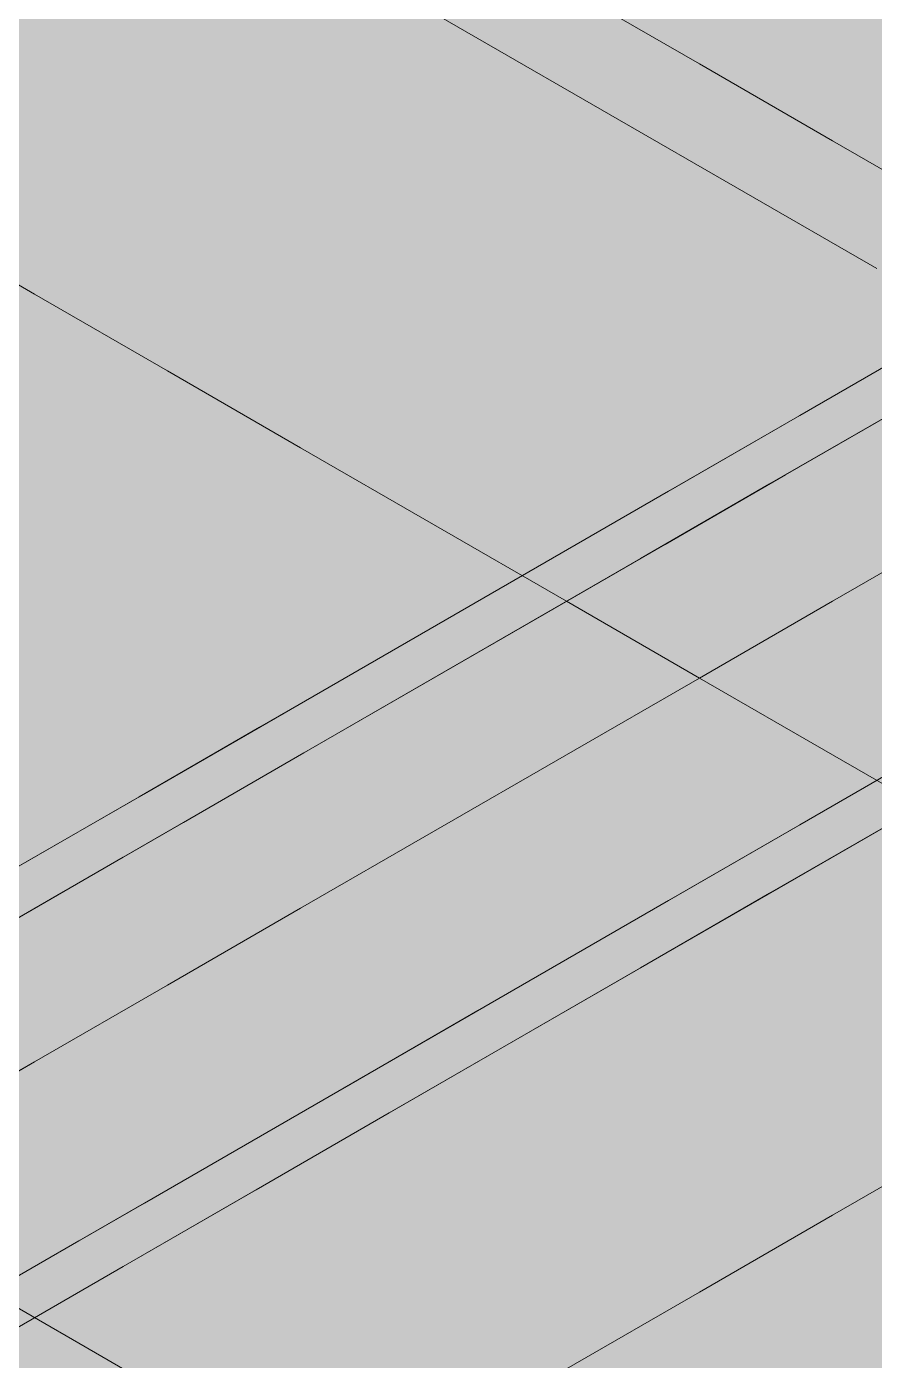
# Model space of a CAD drawing. Header units: metres. Extents: x 349021 to 349543, y 9281040 to 9281959.
# Drawn here: x 349203.5292 to 349203.6949, y 9281044.3217 to 9281044.5823 of the extents above; entities that cross this region are included whole.
import ezdxf

# ---------------------------------------------------------------- set-up
doc = ezdxf.new("R2010")
doc.units = ezdxf.units.M
doc.header["$LTSCALE"] = 0.25
doc.layers.add('ISO-3D', color=7, linetype='CONTINUOUS', lineweight=13)
doc.layers.add('ISO-3D-ARISTAS', color=250, linetype='CONTINUOUS', lineweight=13)

msp = doc.modelspace()

# ---------------------------------------------------------------- linework, layer by layer
at = {"layer": 'ISO-3D', "true_color": 0x9e9d98}
for points in [[(349203.56543, 9281044.58187), (349203.53945, 9281044.59687), (349203.56543, 9281044.61), (349203.53945, 9281044.625)], [(349203.53079, 9281044.58), (349203.50481, 9281044.595), (349203.53079, 9281044.605), (349203.50481, 9281044.62)], [(349203.58275, 9281044.575), (349203.55677, 9281044.59), (349203.58275, 9281044.6), (349203.55677, 9281044.615)], [(349203.56543, 9281044.57053), (349203.53945, 9281044.58553), (349203.56543, 9281044.59947), (349203.53945, 9281044.61447)], [(349203.61739, 9281044.56947), (349203.59141, 9281044.58447), (349203.61739, 9281044.59842), (349203.59141, 9281044.61342)], [(349203.66935, 9281044.56842), (349203.64337, 9281044.58342), (349203.66935, 9281044.59737), (349203.64337, 9281044.61237)], [(349203.53945, 9281044.56875), (349203.51347, 9281044.58375), (349203.53945, 9281044.59687), (349203.51347, 9281044.61187)], [(349203.59141, 9281044.56687), (349203.56543, 9281044.58187), (349203.59141, 9281044.595), (349203.56543, 9281044.61)], [(349203.55677, 9281044.565), (349203.53079, 9281044.58), (349203.55677, 9281044.59), (349203.53079, 9281044.605)], [(349203.63471, 9281044.57), (349203.60873, 9281044.585), (349203.63471, 9281044.59), (349203.60873, 9281044.605)], [(349203.53945, 9281044.55658), (349203.51347, 9281044.57158), (349203.53945, 9281044.58553), (349203.51347, 9281044.60053)], [(349203.59141, 9281044.55553), (349203.56543, 9281044.57053), (349203.59141, 9281044.58447), (349203.56543, 9281044.59947)], [(349203.60873, 9281044.56), (349203.58275, 9281044.575), (349203.60873, 9281044.585), (349203.58275, 9281044.6)], [(349203.56543, 9281044.55375), (349203.53945, 9281044.56875), (349203.56543, 9281044.58187), (349203.53945, 9281044.59687)], [(349203.64337, 9281044.55447), (349203.61739, 9281044.56947), (349203.64337, 9281044.58342), (349203.61739, 9281044.59842)], [(349203.69533, 9281044.55342), (349203.66935, 9281044.56842), (349203.69533, 9281044.58237), (349203.66935, 9281044.59737)], [(349203.53079, 9281044.555), (349203.50481, 9281044.57), (349203.53079, 9281044.58), (349203.50481, 9281044.595)], [(349203.61739, 9281044.55187), (349203.59141, 9281044.56687), (349203.61739, 9281044.58), (349203.59141, 9281044.595)], [(349203.58275, 9281044.55), (349203.55677, 9281044.565), (349203.58275, 9281044.575), (349203.55677, 9281044.59)], [(349203.66069, 9281044.555), (349203.63471, 9281044.57), (349203.66069, 9281044.575), (349203.63471, 9281044.59)], [(349203.53945, 9281044.54062), (349203.51347, 9281044.55562), (349203.53945, 9281044.56875), (349203.51347, 9281044.58375)], [(349203.56543, 9281044.54158), (349203.53945, 9281044.55658), (349203.56543, 9281044.57053), (349203.53945, 9281044.58553)], [(349203.61739, 9281044.54053), (349203.59141, 9281044.55553), (349203.61739, 9281044.56947), (349203.59141, 9281044.58447)], [(349203.63471, 9281044.545), (349203.60873, 9281044.56), (349203.63471, 9281044.57), (349203.60873, 9281044.585)], [(349203.66935, 9281044.53947), (349203.64337, 9281044.55447), (349203.66935, 9281044.56842), (349203.64337, 9281044.58342)], [(349203.59141, 9281044.53875), (349203.56543, 9281044.55375), (349203.59141, 9281044.56687), (349203.56543, 9281044.58187)], [(349203.55677, 9281044.54), (349203.53079, 9281044.555), (349203.55677, 9281044.565), (349203.53079, 9281044.58)], [(349203.64337, 9281044.53687), (349203.61739, 9281044.55187), (349203.64337, 9281044.565), (349203.61739, 9281044.58)], [(349203.60873, 9281044.535), (349203.58275, 9281044.55), (349203.60873, 9281044.56), (349203.58275, 9281044.575)], [(349203.68667, 9281044.54), (349203.66069, 9281044.555), (349203.68667, 9281044.56), (349203.66069, 9281044.575)], [(349203.53945, 9281044.52763), (349203.51347, 9281044.54263), (349203.53945, 9281044.55658), (349203.51347, 9281044.57158)], [(349203.59141, 9281044.52658), (349203.56543, 9281044.54158), (349203.59141, 9281044.55553), (349203.56543, 9281044.57053)], [(349203.53079, 9281044.53), (349203.50481, 9281044.545), (349203.53079, 9281044.555), (349203.50481, 9281044.57)], [(349203.56543, 9281044.52562), (349203.53945, 9281044.54062), (349203.56543, 9281044.55375), (349203.53945, 9281044.56875)], [(349203.64337, 9281044.52553), (349203.61739, 9281044.54053), (349203.64337, 9281044.55447), (349203.61739, 9281044.56947)], [(349203.66069, 9281044.53), (349203.63471, 9281044.545), (349203.66069, 9281044.555), (349203.63471, 9281044.57)], [(349203.69533, 9281044.52447), (349203.66935, 9281044.53947), (349203.69533, 9281044.55342), (349203.66935, 9281044.56842)], [(349203.61739, 9281044.52375), (349203.59141, 9281044.53875), (349203.61739, 9281044.55187), (349203.59141, 9281044.56687)], [(349203.58275, 9281044.525), (349203.55677, 9281044.54), (349203.58275, 9281044.55), (349203.55677, 9281044.565)], [(349203.66935, 9281044.52187), (349203.64337, 9281044.53687), (349203.66935, 9281044.55), (349203.64337, 9281044.565)], [(349203.63471, 9281044.52), (349203.60873, 9281044.535), (349203.63471, 9281044.545), (349203.60873, 9281044.56)], [(349203.71265, 9281044.525), (349203.68667, 9281044.54), (349203.71265, 9281044.545), (349203.68667, 9281044.56)], [(349203.53945, 9281044.5125), (349203.51347, 9281044.5275), (349203.53945, 9281044.54062), (349203.51347, 9281044.55562)], [(349203.55677, 9281044.515), (349203.53079, 9281044.53), (349203.55677, 9281044.54), (349203.53079, 9281044.555)], [(349203.56543, 9281044.51263), (349203.53945, 9281044.52763), (349203.56543, 9281044.54158), (349203.53945, 9281044.55658)], [(349203.61739, 9281044.51158), (349203.59141, 9281044.52658), (349203.61739, 9281044.54053), (349203.59141, 9281044.55553)], [(349203.68667, 9281044.515), (349203.66069, 9281044.53), (349203.68667, 9281044.54), (349203.66069, 9281044.555)], [(349203.59141, 9281044.51062), (349203.56543, 9281044.52562), (349203.59141, 9281044.53875), (349203.56543, 9281044.55375)], [(349203.66935, 9281044.51053), (349203.64337, 9281044.52553), (349203.66935, 9281044.53947), (349203.64337, 9281044.55447)], [(349203.60873, 9281044.51), (349203.58275, 9281044.525), (349203.60873, 9281044.535), (349203.58275, 9281044.55)], [(349203.64337, 9281044.50875), (349203.61739, 9281044.52375), (349203.64337, 9281044.53687), (349203.61739, 9281044.55187)], [(349203.69533, 9281044.50687), (349203.66935, 9281044.52187), (349203.69533, 9281044.535), (349203.66935, 9281044.55)], [(349203.66069, 9281044.505), (349203.63471, 9281044.52), (349203.66069, 9281044.53), (349203.63471, 9281044.545)], [(349203.53945, 9281044.49868), (349203.51347, 9281044.51368), (349203.53945, 9281044.52763), (349203.51347, 9281044.54263)], [(349203.56543, 9281044.4975), (349203.53945, 9281044.5125), (349203.56543, 9281044.52562), (349203.53945, 9281044.54062)], [(349203.58275, 9281044.5), (349203.55677, 9281044.515), (349203.58275, 9281044.525), (349203.55677, 9281044.54)], [(349203.59141, 9281044.49763), (349203.56543, 9281044.51263), (349203.59141, 9281044.52658), (349203.56543, 9281044.54158)], [(349203.64337, 9281044.49658), (349203.61739, 9281044.51158), (349203.64337, 9281044.52553), (349203.61739, 9281044.54053)], [(349203.69533, 9281044.49553), (349203.66935, 9281044.51053), (349203.69533, 9281044.52447), (349203.66935, 9281044.53947)], [(349203.71265, 9281044.5), (349203.68667, 9281044.515), (349203.71265, 9281044.525), (349203.68667, 9281044.54)], [(349203.61739, 9281044.49562), (349203.59141, 9281044.51062), (349203.61739, 9281044.52375), (349203.59141, 9281044.53875)], [(349203.66935, 9281044.49375), (349203.64337, 9281044.50875), (349203.66935, 9281044.52187), (349203.64337, 9281044.53687)], [(349203.63471, 9281044.495), (349203.60873, 9281044.51), (349203.63471, 9281044.52), (349203.60873, 9281044.535)], [(349203.68667, 9281044.49), (349203.66069, 9281044.505), (349203.68667, 9281044.515), (349203.66069, 9281044.53)], [(349203.53945, 9281044.48437), (349203.51347, 9281044.49937), (349203.53945, 9281044.5125), (349203.51347, 9281044.5275)], [(349203.56543, 9281044.48368), (349203.53945, 9281044.49868), (349203.56543, 9281044.51263), (349203.53945, 9281044.52763)], [(349203.61739, 9281044.48263), (349203.59141, 9281044.49763), (349203.61739, 9281044.51158), (349203.59141, 9281044.52658)], [(349203.59141, 9281044.4825), (349203.56543, 9281044.4975), (349203.59141, 9281044.51062), (349203.56543, 9281044.52562)], [(349203.60873, 9281044.485), (349203.58275, 9281044.5), (349203.60873, 9281044.51), (349203.58275, 9281044.525)], [(349203.64337, 9281044.48062), (349203.61739, 9281044.49562), (349203.64337, 9281044.50875), (349203.61739, 9281044.52375)], [(349203.66935, 9281044.48158), (349203.64337, 9281044.49658), (349203.66935, 9281044.51053), (349203.64337, 9281044.52553)], [(349203.69533, 9281044.47875), (349203.66935, 9281044.49375), (349203.69533, 9281044.50687), (349203.66935, 9281044.52187)], [(349203.66069, 9281044.48), (349203.63471, 9281044.495), (349203.66069, 9281044.505), (349203.63471, 9281044.52)], [(349203.53945, 9281044.46974), (349203.51347, 9281044.48474), (349203.53945, 9281044.49868), (349203.51347, 9281044.51368)], [(349203.71265, 9281044.475), (349203.68667, 9281044.49), (349203.71265, 9281044.5), (349203.68667, 9281044.515)], [(349203.56543, 9281044.46937), (349203.53945, 9281044.48437), (349203.56543, 9281044.4975), (349203.53945, 9281044.5125)], [(349203.59141, 9281044.46868), (349203.56543, 9281044.48368), (349203.59141, 9281044.49763), (349203.56543, 9281044.51263)], [(349203.61739, 9281044.4675), (349203.59141, 9281044.4825), (349203.61739, 9281044.49562), (349203.59141, 9281044.51062)], [(349203.64337, 9281044.46763), (349203.61739, 9281044.48263), (349203.64337, 9281044.49658), (349203.61739, 9281044.51158)], [(349203.69533, 9281044.46658), (349203.66935, 9281044.48158), (349203.69533, 9281044.49553), (349203.66935, 9281044.51053)], [(349203.63471, 9281044.47), (349203.60873, 9281044.485), (349203.63471, 9281044.495), (349203.60873, 9281044.51)], [(349203.66935, 9281044.46562), (349203.64337, 9281044.48062), (349203.66935, 9281044.49375), (349203.64337, 9281044.50875)], [(349203.68667, 9281044.465), (349203.66069, 9281044.48), (349203.68667, 9281044.49), (349203.66069, 9281044.505)], [(349203.53945, 9281044.45625), (349203.51347, 9281044.47125), (349203.53945, 9281044.48437), (349203.51347, 9281044.49937)], [(349203.56543, 9281044.45474), (349203.53945, 9281044.46974), (349203.56543, 9281044.48368), (349203.53945, 9281044.49868)], [(349203.59141, 9281044.45437), (349203.56543, 9281044.46937), (349203.59141, 9281044.4825), (349203.56543, 9281044.4975)], [(349203.61739, 9281044.45368), (349203.59141, 9281044.46868), (349203.61739, 9281044.48263), (349203.59141, 9281044.49763)], [(349203.64337, 9281044.4525), (349203.61739, 9281044.4675), (349203.64337, 9281044.48062), (349203.61739, 9281044.49562)], [(349203.66069, 9281044.455), (349203.63471, 9281044.47), (349203.66069, 9281044.48), (349203.63471, 9281044.495)], [(349203.66935, 9281044.45263), (349203.64337, 9281044.46763), (349203.66935, 9281044.48158), (349203.64337, 9281044.49658)], [(349203.69533, 9281044.45062), (349203.66935, 9281044.46562), (349203.69533, 9281044.47875), (349203.66935, 9281044.49375)], [(349203.71265, 9281044.45), (349203.68667, 9281044.465), (349203.71265, 9281044.475), (349203.68667, 9281044.49)], [(349203.53945, 9281044.44079), (349203.51347, 9281044.45579), (349203.53945, 9281044.46974), (349203.51347, 9281044.48474)], [(349203.56543, 9281044.44125), (349203.53945, 9281044.45625), (349203.56543, 9281044.46937), (349203.53945, 9281044.48437)], [(349203.59141, 9281044.43974), (349203.56543, 9281044.45474), (349203.59141, 9281044.46868), (349203.56543, 9281044.48368)], [(349203.61739, 9281044.43937), (349203.59141, 9281044.45437), (349203.61739, 9281044.4675), (349203.59141, 9281044.4825)], [(349203.64337, 9281044.43868), (349203.61739, 9281044.45368), (349203.64337, 9281044.46763), (349203.61739, 9281044.48263)], [(349203.66935, 9281044.4375), (349203.64337, 9281044.4525), (349203.66935, 9281044.46562), (349203.64337, 9281044.48062)], [(349203.68667, 9281044.44), (349203.66069, 9281044.455), (349203.68667, 9281044.465), (349203.66069, 9281044.48)], [(349203.69533, 9281044.43763), (349203.66935, 9281044.45263), (349203.69533, 9281044.46658), (349203.66935, 9281044.48158)], [(349203.53945, 9281044.42812), (349203.51347, 9281044.44312), (349203.53945, 9281044.45625), (349203.51347, 9281044.47125)], [(349203.56543, 9281044.42579), (349203.53945, 9281044.44079), (349203.56543, 9281044.45474), (349203.53945, 9281044.46974)], [(349203.59141, 9281044.42625), (349203.56543, 9281044.44125), (349203.59141, 9281044.45437), (349203.56543, 9281044.46937)], [(349203.61739, 9281044.42474), (349203.59141, 9281044.43974), (349203.61739, 9281044.45368), (349203.59141, 9281044.46868)], [(349203.64337, 9281044.42437), (349203.61739, 9281044.43937), (349203.64337, 9281044.4525), (349203.61739, 9281044.4675)], [(349203.66935, 9281044.42368), (349203.64337, 9281044.43868), (349203.66935, 9281044.45263), (349203.64337, 9281044.46763)], [(349203.69533, 9281044.4225), (349203.66935, 9281044.4375), (349203.69533, 9281044.45062), (349203.66935, 9281044.46562)], [(349203.71265, 9281044.425), (349203.68667, 9281044.44), (349203.71265, 9281044.45), (349203.68667, 9281044.465)], [(349203.53945, 9281044.41184), (349203.51347, 9281044.42684), (349203.53945, 9281044.44079), (349203.51347, 9281044.45579)], [(349203.56543, 9281044.41312), (349203.53945, 9281044.42812), (349203.56543, 9281044.44125), (349203.53945, 9281044.45625)], [(349203.59141, 9281044.41079), (349203.56543, 9281044.42579), (349203.59141, 9281044.43974), (349203.56543, 9281044.45474)], [(349203.61739, 9281044.41125), (349203.59141, 9281044.42625), (349203.61739, 9281044.43937), (349203.59141, 9281044.45437)], [(349203.64337, 9281044.40974), (349203.61739, 9281044.42474), (349203.64337, 9281044.43868), (349203.61739, 9281044.45368)], [(349203.66935, 9281044.40937), (349203.64337, 9281044.42437), (349203.66935, 9281044.4375), (349203.64337, 9281044.4525)], [(349203.69533, 9281044.40868), (349203.66935, 9281044.42368), (349203.69533, 9281044.43763), (349203.66935, 9281044.45263)], [(349203.53945, 9281044.4), (349203.51347, 9281044.415), (349203.53945, 9281044.42812), (349203.51347, 9281044.44312)], [(349203.56543, 9281044.39684), (349203.53945, 9281044.41184), (349203.56543, 9281044.42579), (349203.53945, 9281044.44079)], [(349203.59141, 9281044.39812), (349203.56543, 9281044.41312), (349203.59141, 9281044.42625), (349203.56543, 9281044.44125)], [(349203.61739, 9281044.39579), (349203.59141, 9281044.41079), (349203.61739, 9281044.42474), (349203.59141, 9281044.43974)], [(349203.64337, 9281044.39625), (349203.61739, 9281044.41125), (349203.64337, 9281044.42437), (349203.61739, 9281044.43937)], [(349203.66935, 9281044.39474), (349203.64337, 9281044.40974), (349203.66935, 9281044.42368), (349203.64337, 9281044.43868)], [(349203.69533, 9281044.39437), (349203.66935, 9281044.40937), (349203.69533, 9281044.4225), (349203.66935, 9281044.4375)], [(349203.56543, 9281044.385), (349203.53945, 9281044.4), (349203.56543, 9281044.41312), (349203.53945, 9281044.42812)], [(349203.53945, 9281044.38289), (349203.51347, 9281044.39789), (349203.53945, 9281044.41184), (349203.51347, 9281044.42684)], [(349203.59141, 9281044.38184), (349203.56543, 9281044.39684), (349203.59141, 9281044.41079), (349203.56543, 9281044.42579)], [(349203.61739, 9281044.38312), (349203.59141, 9281044.39812), (349203.61739, 9281044.41125), (349203.59141, 9281044.42625)], [(349203.64337, 9281044.38079), (349203.61739, 9281044.39579), (349203.64337, 9281044.40974), (349203.61739, 9281044.42474)], [(349203.66935, 9281044.38125), (349203.64337, 9281044.39625), (349203.66935, 9281044.40937), (349203.64337, 9281044.42437)], [(349203.69533, 9281044.37974), (349203.66935, 9281044.39474), (349203.69533, 9281044.40868), (349203.66935, 9281044.42368)], [(349203.53945, 9281044.37187), (349203.51347, 9281044.38687), (349203.53945, 9281044.4), (349203.51347, 9281044.415)], [(349203.56543, 9281044.36789), (349203.53945, 9281044.38289), (349203.56543, 9281044.39684), (349203.53945, 9281044.41184)], [(349203.59141, 9281044.37), (349203.56543, 9281044.385), (349203.59141, 9281044.39812), (349203.56543, 9281044.41312)], [(349203.61739, 9281044.36684), (349203.59141, 9281044.38184), (349203.61739, 9281044.39579), (349203.59141, 9281044.41079)], [(349203.64337, 9281044.36812), (349203.61739, 9281044.38312), (349203.64337, 9281044.39625), (349203.61739, 9281044.41125)], [(349203.66935, 9281044.36579), (349203.64337, 9281044.38079), (349203.66935, 9281044.39474), (349203.64337, 9281044.40974)], [(349203.69533, 9281044.36625), (349203.66935, 9281044.38125), (349203.69533, 9281044.39437), (349203.66935, 9281044.40937)], [(349203.56543, 9281044.35687), (349203.53945, 9281044.37187), (349203.56543, 9281044.385), (349203.53945, 9281044.4)], [(349203.53945, 9281044.35395), (349203.51347, 9281044.36895), (349203.53945, 9281044.38289), (349203.51347, 9281044.39789)], [(349203.59141, 9281044.35289), (349203.56543, 9281044.36789), (349203.59141, 9281044.38184), (349203.56543, 9281044.39684)], [(349203.61739, 9281044.355), (349203.59141, 9281044.37), (349203.61739, 9281044.38312), (349203.59141, 9281044.39812)], [(349203.64337, 9281044.35184), (349203.61739, 9281044.36684), (349203.64337, 9281044.38079), (349203.61739, 9281044.39579)], [(349203.66935, 9281044.35312), (349203.64337, 9281044.36812), (349203.66935, 9281044.38125), (349203.64337, 9281044.39625)], [(349203.69533, 9281044.35079), (349203.66935, 9281044.36579), (349203.69533, 9281044.37974), (349203.66935, 9281044.39474)], [(349203.53945, 9281044.34375), (349203.51347, 9281044.35875), (349203.53945, 9281044.37187), (349203.51347, 9281044.38687)], [(349203.56543, 9281044.33895), (349203.53945, 9281044.35395), (349203.56543, 9281044.36789), (349203.53945, 9281044.38289)], [(349203.59141, 9281044.34187), (349203.56543, 9281044.35687), (349203.59141, 9281044.37), (349203.56543, 9281044.385)], [(349203.64337, 9281044.34), (349203.61739, 9281044.355), (349203.64337, 9281044.36812), (349203.61739, 9281044.38312)], [(349203.61739, 9281044.33789), (349203.59141, 9281044.35289), (349203.61739, 9281044.36684), (349203.59141, 9281044.38184)], [(349203.66935, 9281044.33684), (349203.64337, 9281044.35184), (349203.66935, 9281044.36579), (349203.64337, 9281044.38079)], [(349203.69533, 9281044.33812), (349203.66935, 9281044.35312), (349203.69533, 9281044.36625), (349203.66935, 9281044.38125)], [(349203.56543, 9281044.32875), (349203.53945, 9281044.34375), (349203.56543, 9281044.35687), (349203.53945, 9281044.37187)], [(349203.61739, 9281044.32687), (349203.59141, 9281044.34187), (349203.61739, 9281044.355), (349203.59141, 9281044.37)], [(349203.53945, 9281044.325), (349203.51347, 9281044.34), (349203.53945, 9281044.35395), (349203.51347, 9281044.36895)], [(349203.59141, 9281044.32395), (349203.56543, 9281044.33895), (349203.59141, 9281044.35289), (349203.56543, 9281044.36789)], [(349203.66935, 9281044.325), (349203.64337, 9281044.34), (349203.66935, 9281044.35312), (349203.64337, 9281044.36812)], [(349203.64337, 9281044.32289), (349203.61739, 9281044.33789), (349203.64337, 9281044.35184), (349203.61739, 9281044.36684)], [(349203.69533, 9281044.32184), (349203.66935, 9281044.33684), (349203.69533, 9281044.35079), (349203.66935, 9281044.36579)], [(349203.53945, 9281044.31562), (349203.51347, 9281044.33062), (349203.53945, 9281044.34375), (349203.51347, 9281044.35875)], [(349203.59141, 9281044.31375), (349203.56543, 9281044.32875), (349203.59141, 9281044.34187), (349203.56543, 9281044.35687)], [(349203.56543, 9281044.31), (349203.53945, 9281044.325), (349203.56543, 9281044.33895), (349203.53945, 9281044.35395)], [(349203.64337, 9281044.31187), (349203.61739, 9281044.32687), (349203.64337, 9281044.34), (349203.61739, 9281044.355)], [(349203.61739, 9281044.30895), (349203.59141, 9281044.32395), (349203.61739, 9281044.33789), (349203.59141, 9281044.35289)], [(349203.66935, 9281044.30789), (349203.64337, 9281044.32289), (349203.66935, 9281044.33684), (349203.64337, 9281044.35184)], [(349203.69533, 9281044.31), (349203.66935, 9281044.325), (349203.69533, 9281044.33812), (349203.66935, 9281044.35312)], [(349203.56543, 9281044.30062), (349203.53945, 9281044.31562), (349203.56543, 9281044.32875), (349203.53945, 9281044.34375)], [(349203.61739, 9281044.29875), (349203.59141, 9281044.31375), (349203.61739, 9281044.32687), (349203.59141, 9281044.34187)], [(349203.59141, 9281044.295), (349203.56543, 9281044.31), (349203.59141, 9281044.32395), (349203.56543, 9281044.33895)], [(349203.66935, 9281044.29687), (349203.64337, 9281044.31187), (349203.66935, 9281044.325), (349203.64337, 9281044.34)], [(349203.64337, 9281044.29395), (349203.61739, 9281044.30895), (349203.64337, 9281044.32289), (349203.61739, 9281044.33789)], [(349203.69533, 9281044.29289), (349203.66935, 9281044.30789), (349203.69533, 9281044.32184), (349203.66935, 9281044.33684)], [(349203.53945, 9281044.2875), (349203.51347, 9281044.3025), (349203.53945, 9281044.31562), (349203.51347, 9281044.33062)], [(349203.59141, 9281044.28562), (349203.56543, 9281044.30062), (349203.59141, 9281044.31375), (349203.56543, 9281044.32875)], [(349203.64337, 9281044.28375), (349203.61739, 9281044.29875), (349203.64337, 9281044.31187), (349203.61739, 9281044.32687)], [(349203.61739, 9281044.28), (349203.59141, 9281044.295), (349203.61739, 9281044.30895), (349203.59141, 9281044.32395)], [(349203.66935, 9281044.27895), (349203.64337, 9281044.29395), (349203.66935, 9281044.30789), (349203.64337, 9281044.32289)], [(349203.69533, 9281044.28187), (349203.66935, 9281044.29687), (349203.69533, 9281044.31), (349203.66935, 9281044.325)]]:
    msp.add_solid(points, dxfattribs=at)
at = {"layer": 'ISO-3D', "true_color": 0x9e9c96}
for points in [[(349203.64433, 9281044.59556), (349203.62076, 9281044.58194), (349203.61835, 9281044.61056), (349203.59478, 9281044.59694)], [(349203.69172, 9281044.59542), (349203.66815, 9281044.58181), (349203.66791, 9281044.60917), (349203.64433, 9281044.59556)], [(349203.73912, 9281044.59528), (349203.71554, 9281044.58167), (349203.7153, 9281044.60903), (349203.69172, 9281044.59542)], [(349203.53079, 9281044.59), (349203.50481, 9281044.575), (349203.50481, 9281044.605), (349203.47883, 9281044.59)], [(349203.58275, 9281044.59), (349203.55677, 9281044.575), (349203.55677, 9281044.605), (349203.53079, 9281044.59)], [(349203.63471, 9281044.59), (349203.60873, 9281044.575), (349203.60873, 9281044.605), (349203.58275, 9281044.59)], [(349203.5712, 9281044.58333), (349203.54763, 9281044.56972), (349203.54522, 9281044.59833), (349203.52165, 9281044.58472)], [(349203.62076, 9281044.58194), (349203.59718, 9281044.56833), (349203.59478, 9281044.59694), (349203.5712, 9281044.58333)], [(349203.66815, 9281044.58181), (349203.64457, 9281044.56819), (349203.64433, 9281044.59556), (349203.62076, 9281044.58194)], [(349203.71554, 9281044.58167), (349203.69197, 9281044.56806), (349203.69172, 9281044.59542), (349203.66815, 9281044.58181)], [(349203.55677, 9281044.575), (349203.53079, 9281044.56), (349203.53079, 9281044.59), (349203.50481, 9281044.575)], [(349203.60873, 9281044.575), (349203.58275, 9281044.56), (349203.58275, 9281044.59), (349203.55677, 9281044.575)], [(349203.66069, 9281044.575), (349203.63471, 9281044.56), (349203.63471, 9281044.59), (349203.60873, 9281044.575)], [(349203.54763, 9281044.56972), (349203.52405, 9281044.55611), (349203.52165, 9281044.58472), (349203.49807, 9281044.57111)], [(349203.59718, 9281044.56833), (349203.57361, 9281044.55472), (349203.5712, 9281044.58333), (349203.54763, 9281044.56972)], [(349203.64457, 9281044.56819), (349203.621, 9281044.55458), (349203.62076, 9281044.58194), (349203.59718, 9281044.56833)], [(349203.69197, 9281044.56806), (349203.66839, 9281044.55444), (349203.66815, 9281044.58181), (349203.64457, 9281044.56819)], [(349203.73936, 9281044.56792), (349203.71578, 9281044.55431), (349203.71554, 9281044.58167), (349203.69197, 9281044.56806)], [(349203.53079, 9281044.56), (349203.50481, 9281044.545), (349203.50481, 9281044.575), (349203.47883, 9281044.56)], [(349203.58275, 9281044.56), (349203.55677, 9281044.545), (349203.55677, 9281044.575), (349203.53079, 9281044.56)], [(349203.63471, 9281044.56), (349203.60873, 9281044.545), (349203.60873, 9281044.575), (349203.58275, 9281044.56)], [(349203.68667, 9281044.56), (349203.66069, 9281044.545), (349203.66069, 9281044.575), (349203.63471, 9281044.56)], [(349203.57361, 9281044.55472), (349203.55003, 9281044.54111), (349203.54763, 9281044.56972), (349203.52405, 9281044.55611)], [(349203.621, 9281044.55458), (349203.59742, 9281044.54097), (349203.59718, 9281044.56833), (349203.57361, 9281044.55472)], [(349203.66839, 9281044.55444), (349203.64482, 9281044.54083), (349203.64457, 9281044.56819), (349203.621, 9281044.55458)], [(349203.71578, 9281044.55431), (349203.69221, 9281044.54069), (349203.69197, 9281044.56806), (349203.66839, 9281044.55444)], [(349203.55677, 9281044.545), (349203.53079, 9281044.53), (349203.53079, 9281044.56), (349203.50481, 9281044.545)], [(349203.60873, 9281044.545), (349203.58275, 9281044.53), (349203.58275, 9281044.56), (349203.55677, 9281044.545)], [(349203.66069, 9281044.545), (349203.63471, 9281044.53), (349203.63471, 9281044.56), (349203.60873, 9281044.545)], [(349203.71265, 9281044.545), (349203.68667, 9281044.53), (349203.68667, 9281044.56), (349203.66069, 9281044.545)], [(349203.55003, 9281044.54111), (349203.52646, 9281044.5275), (349203.52405, 9281044.55611), (349203.50048, 9281044.5425)], [(349203.59742, 9281044.54097), (349203.57385, 9281044.52736), (349203.57361, 9281044.55472), (349203.55003, 9281044.54111)], [(349203.64482, 9281044.54083), (349203.62124, 9281044.52722), (349203.621, 9281044.55458), (349203.59742, 9281044.54097)], [(349203.69221, 9281044.54069), (349203.66863, 9281044.52708), (349203.66839, 9281044.55444), (349203.64482, 9281044.54083)], [(349203.7396, 9281044.54056), (349203.71602, 9281044.52694), (349203.71578, 9281044.55431), (349203.69221, 9281044.54069)], [(349203.53079, 9281044.53), (349203.50481, 9281044.515), (349203.50481, 9281044.545), (349203.47883, 9281044.53)], [(349203.58275, 9281044.53), (349203.55677, 9281044.515), (349203.55677, 9281044.545), (349203.53079, 9281044.53)], [(349203.63471, 9281044.53), (349203.60873, 9281044.515), (349203.60873, 9281044.545), (349203.58275, 9281044.53)], [(349203.68667, 9281044.53), (349203.66069, 9281044.515), (349203.66069, 9281044.545), (349203.63471, 9281044.53)], [(349203.73863, 9281044.53), (349203.71265, 9281044.515), (349203.71265, 9281044.545), (349203.68667, 9281044.53)], [(349203.57385, 9281044.52736), (349203.55027, 9281044.51375), (349203.55003, 9281044.54111), (349203.52646, 9281044.5275)], [(349203.62124, 9281044.52722), (349203.59766, 9281044.51361), (349203.59742, 9281044.54097), (349203.57385, 9281044.52736)], [(349203.66863, 9281044.52708), (349203.64506, 9281044.51347), (349203.64482, 9281044.54083), (349203.62124, 9281044.52722)], [(349203.71602, 9281044.52694), (349203.69245, 9281044.51333), (349203.69221, 9281044.54069), (349203.66863, 9281044.52708)], [(349203.55677, 9281044.515), (349203.53079, 9281044.5), (349203.53079, 9281044.53), (349203.50481, 9281044.515)], [(349203.60873, 9281044.515), (349203.58275, 9281044.5), (349203.58275, 9281044.53), (349203.55677, 9281044.515)], [(349203.66069, 9281044.515), (349203.63471, 9281044.5), (349203.63471, 9281044.53), (349203.60873, 9281044.515)], [(349203.71265, 9281044.515), (349203.68667, 9281044.5), (349203.68667, 9281044.53), (349203.66069, 9281044.515)], [(349203.55027, 9281044.51375), (349203.52677, 9281044.50018), (349203.52646, 9281044.5275), (349203.50295, 9281044.51393)], [(349203.59766, 9281044.51361), (349203.57409, 9281044.5), (349203.57385, 9281044.52736), (349203.55027, 9281044.51375)], [(349203.64506, 9281044.51347), (349203.62148, 9281044.49986), (349203.62124, 9281044.52722), (349203.59766, 9281044.51361)], [(349203.69245, 9281044.51333), (349203.66887, 9281044.49972), (349203.66863, 9281044.52708), (349203.64506, 9281044.51347)], [(349203.53079, 9281044.5), (349203.50481, 9281044.485), (349203.50481, 9281044.515), (349203.47883, 9281044.5)], [(349203.57409, 9281044.5), (349203.55058, 9281044.48643), (349203.55027, 9281044.51375), (349203.52677, 9281044.50018)], [(349203.58275, 9281044.5), (349203.55677, 9281044.485), (349203.55677, 9281044.515), (349203.53079, 9281044.5)], [(349203.62148, 9281044.49986), (349203.59791, 9281044.48625), (349203.59766, 9281044.51361), (349203.57409, 9281044.5)], [(349203.63471, 9281044.5), (349203.60873, 9281044.485), (349203.60873, 9281044.515), (349203.58275, 9281044.5)], [(349203.66887, 9281044.49972), (349203.6453, 9281044.48611), (349203.64506, 9281044.51347), (349203.62148, 9281044.49986)], [(349203.68667, 9281044.5), (349203.66069, 9281044.485), (349203.66069, 9281044.515), (349203.63471, 9281044.5)], [(349203.73863, 9281044.5), (349203.71265, 9281044.485), (349203.71265, 9281044.515), (349203.68667, 9281044.5)], [(349203.55058, 9281044.48643), (349203.52708, 9281044.47286), (349203.52677, 9281044.50018), (349203.50326, 9281044.48661)], [(349203.55677, 9281044.485), (349203.53079, 9281044.47), (349203.53079, 9281044.5), (349203.50481, 9281044.485)], [(349203.59791, 9281044.48625), (349203.5744, 9281044.47268), (349203.57409, 9281044.5), (349203.55058, 9281044.48643)], [(349203.60873, 9281044.485), (349203.58275, 9281044.47), (349203.58275, 9281044.5), (349203.55677, 9281044.485)], [(349203.66069, 9281044.485), (349203.63471, 9281044.47), (349203.63471, 9281044.5), (349203.60873, 9281044.485)], [(349203.71265, 9281044.485), (349203.68667, 9281044.47), (349203.68667, 9281044.5), (349203.66069, 9281044.485)], [(349203.6453, 9281044.48611), (349203.62172, 9281044.4725), (349203.62148, 9281044.49986), (349203.59791, 9281044.48625)], [(349203.53079, 9281044.47), (349203.50481, 9281044.455), (349203.50481, 9281044.485), (349203.47883, 9281044.47)], [(349203.5744, 9281044.47268), (349203.55089, 9281044.45911), (349203.55058, 9281044.48643), (349203.52708, 9281044.47286)], [(349203.58275, 9281044.47), (349203.55677, 9281044.455), (349203.55677, 9281044.485), (349203.53079, 9281044.47)], [(349203.62172, 9281044.4725), (349203.59821, 9281044.45893), (349203.59791, 9281044.48625), (349203.5744, 9281044.47268)], [(349203.63471, 9281044.47), (349203.60873, 9281044.455), (349203.60873, 9281044.485), (349203.58275, 9281044.47)], [(349203.68667, 9281044.47), (349203.66069, 9281044.455), (349203.66069, 9281044.485), (349203.63471, 9281044.47)], [(349203.55089, 9281044.45911), (349203.52739, 9281044.44554), (349203.52708, 9281044.47286), (349203.50357, 9281044.45929)], [(349203.59821, 9281044.45893), (349203.57471, 9281044.44536), (349203.5744, 9281044.47268), (349203.55089, 9281044.45911)], [(349203.55677, 9281044.455), (349203.53079, 9281044.44), (349203.53079, 9281044.47), (349203.50481, 9281044.455)], [(349203.60873, 9281044.455), (349203.58275, 9281044.44), (349203.58275, 9281044.47), (349203.55677, 9281044.455)], [(349203.66069, 9281044.455), (349203.63471, 9281044.44), (349203.63471, 9281044.47), (349203.60873, 9281044.455)], [(349203.57471, 9281044.44536), (349203.5512, 9281044.43179), (349203.55089, 9281044.45911), (349203.52739, 9281044.44554)], [(349203.53079, 9281044.44), (349203.50481, 9281044.425), (349203.50481, 9281044.455), (349203.47883, 9281044.44)], [(349203.58275, 9281044.44), (349203.55677, 9281044.425), (349203.55677, 9281044.455), (349203.53079, 9281044.44)], [(349203.63471, 9281044.44), (349203.60873, 9281044.425), (349203.60873, 9281044.455), (349203.58275, 9281044.44)], [(349203.5512, 9281044.43179), (349203.5277, 9281044.41821), (349203.52739, 9281044.44554), (349203.50388, 9281044.43196)], [(349203.55677, 9281044.425), (349203.53079, 9281044.41), (349203.53079, 9281044.44), (349203.50481, 9281044.425)], [(349203.60873, 9281044.425), (349203.58275, 9281044.41), (349203.58275, 9281044.44), (349203.55677, 9281044.425)], [(349203.53079, 9281044.41), (349203.50481, 9281044.395), (349203.50481, 9281044.425), (349203.47883, 9281044.41)], [(349203.58275, 9281044.41), (349203.55677, 9281044.395), (349203.55677, 9281044.425), (349203.53079, 9281044.41)], [(349203.55677, 9281044.395), (349203.53079, 9281044.38), (349203.53079, 9281044.41), (349203.50481, 9281044.395)], [(349203.53079, 9281044.38), (349203.50481, 9281044.365), (349203.50481, 9281044.395), (349203.47883, 9281044.38)]]:
    msp.add_solid(points, dxfattribs=at)
at = {"layer": 'ISO-3D', "true_color": 0xb0aea8}
for points in [[(349203.56976, 9281044.5825), (349203.54811, 9281044.57), (349203.54378, 9281044.5975), (349203.52213, 9281044.585)], [(349203.61739, 9281044.58), (349203.59574, 9281044.5675), (349203.59141, 9281044.595), (349203.56976, 9281044.5825)], [(349203.54811, 9281044.57), (349203.52646, 9281044.5575), (349203.52213, 9281044.585), (349203.50048, 9281044.5725)], [(349203.59574, 9281044.5675), (349203.57409, 9281044.555), (349203.56976, 9281044.5825), (349203.54811, 9281044.57)], [(349203.64337, 9281044.565), (349203.62172, 9281044.5525), (349203.61739, 9281044.58), (349203.59574, 9281044.5675)], [(349203.57409, 9281044.555), (349203.55244, 9281044.5425), (349203.54811, 9281044.57), (349203.52646, 9281044.5575)], [(349203.62172, 9281044.5525), (349203.60007, 9281044.54), (349203.59574, 9281044.5675), (349203.57409, 9281044.555)], [(349203.66935, 9281044.55), (349203.6477, 9281044.5375), (349203.64337, 9281044.565), (349203.62172, 9281044.5525)], [(349203.55244, 9281044.5425), (349203.53079, 9281044.53), (349203.52646, 9281044.5575), (349203.50481, 9281044.545)], [(349203.60007, 9281044.54), (349203.57842, 9281044.5275), (349203.57409, 9281044.555), (349203.55244, 9281044.5425)], [(349203.6477, 9281044.5375), (349203.62605, 9281044.525), (349203.62172, 9281044.5525), (349203.60007, 9281044.54)], [(349203.69533, 9281044.535), (349203.67368, 9281044.5225), (349203.66935, 9281044.55), (349203.6477, 9281044.5375)], [(349203.57842, 9281044.5275), (349203.55677, 9281044.515), (349203.55244, 9281044.5425), (349203.53079, 9281044.53)], [(349203.62605, 9281044.525), (349203.6044, 9281044.5125), (349203.60007, 9281044.54), (349203.57842, 9281044.5275)], [(349203.67368, 9281044.5225), (349203.65203, 9281044.51), (349203.6477, 9281044.5375), (349203.62605, 9281044.525)], [(349203.72131, 9281044.52), (349203.69966, 9281044.5075), (349203.69533, 9281044.535), (349203.67368, 9281044.5225)], [(349203.6044, 9281044.5125), (349203.58275, 9281044.5), (349203.57842, 9281044.5275), (349203.55677, 9281044.515)], [(349203.65203, 9281044.51), (349203.63038, 9281044.4975), (349203.62605, 9281044.525), (349203.6044, 9281044.5125)], [(349203.69966, 9281044.5075), (349203.67801, 9281044.495), (349203.67368, 9281044.5225), (349203.65203, 9281044.51)], [(349203.63038, 9281044.4975), (349203.60873, 9281044.485), (349203.6044, 9281044.5125), (349203.58275, 9281044.5)], [(349203.67801, 9281044.495), (349203.65636, 9281044.4825), (349203.65203, 9281044.51), (349203.63038, 9281044.4975)], [(349203.72585, 9281044.49405), (349203.70228, 9281044.48044), (349203.70111, 9281044.50833), (349203.67753, 9281044.49472)], [(349203.72564, 9281044.4925), (349203.70399, 9281044.48), (349203.69966, 9281044.5075), (349203.67801, 9281044.495)], [(349203.65636, 9281044.4825), (349203.63471, 9281044.47), (349203.63038, 9281044.4975), (349203.60873, 9281044.485)], [(349203.70228, 9281044.48044), (349203.6787, 9281044.46683), (349203.67753, 9281044.49472), (349203.65396, 9281044.48111)], [(349203.70399, 9281044.48), (349203.68234, 9281044.4675), (349203.67801, 9281044.495), (349203.65636, 9281044.4825)], [(349203.68234, 9281044.4675), (349203.66069, 9281044.455), (349203.65636, 9281044.4825), (349203.63471, 9281044.47)], [(349203.6787, 9281044.46683), (349203.65512, 9281044.45321), (349203.65396, 9281044.48111), (349203.63038, 9281044.4675)], [(349203.72702, 9281044.46615), (349203.70344, 9281044.45254), (349203.70228, 9281044.48044), (349203.6787, 9281044.46683)], [(349203.72997, 9281044.465), (349203.70832, 9281044.4525), (349203.70399, 9281044.48), (349203.68234, 9281044.4675)], [(349203.65512, 9281044.45321), (349203.63162, 9281044.43964), (349203.63038, 9281044.4675), (349203.60687, 9281044.45393)], [(349203.70344, 9281044.45254), (349203.67987, 9281044.43893), (349203.6787, 9281044.46683), (349203.65512, 9281044.45321)], [(349203.70832, 9281044.4525), (349203.68667, 9281044.44), (349203.68234, 9281044.4675), (349203.66069, 9281044.455)], [(349203.63162, 9281044.43964), (349203.60811, 9281044.42607), (349203.60687, 9281044.45393), (349203.58337, 9281044.44036)], [(349203.67987, 9281044.43893), (349203.65636, 9281044.42536), (349203.65512, 9281044.45321), (349203.63162, 9281044.43964)], [(349203.72819, 9281044.43825), (349203.70461, 9281044.42464), (349203.70344, 9281044.45254), (349203.67987, 9281044.43893)], [(349203.7343, 9281044.4375), (349203.71265, 9281044.425), (349203.70832, 9281044.4525), (349203.68667, 9281044.44)], [(349203.60811, 9281044.42607), (349203.58461, 9281044.4125), (349203.58337, 9281044.44036), (349203.55986, 9281044.42679)], [(349203.65636, 9281044.42536), (349203.63286, 9281044.41179), (349203.63162, 9281044.43964), (349203.60811, 9281044.42607)], [(349203.70461, 9281044.42464), (349203.68111, 9281044.41107), (349203.67987, 9281044.43893), (349203.65636, 9281044.42536)], [(349203.70399, 9281044.43), (349203.67801, 9281044.415), (349203.69533, 9281044.435), (349203.66935, 9281044.42)], [(349203.58461, 9281044.4125), (349203.5611, 9281044.39893), (349203.55986, 9281044.42679), (349203.53636, 9281044.41321)], [(349203.63286, 9281044.41179), (349203.60935, 9281044.39821), (349203.60811, 9281044.42607), (349203.58461, 9281044.4125)], [(349203.68111, 9281044.41107), (349203.6576, 9281044.3975), (349203.65636, 9281044.42536), (349203.63286, 9281044.41179)], [(349203.72936, 9281044.41036), (349203.70585, 9281044.39679), (349203.70461, 9281044.42464), (349203.68111, 9281044.41107)], [(349203.67801, 9281044.415), (349203.65203, 9281044.4), (349203.66935, 9281044.42), (349203.64337, 9281044.405)], [(349203.5611, 9281044.39893), (349203.53759, 9281044.38536), (349203.53636, 9281044.41321), (349203.51285, 9281044.39964)], [(349203.60935, 9281044.39821), (349203.58584, 9281044.38464), (349203.58461, 9281044.4125), (349203.5611, 9281044.39893)], [(349203.6576, 9281044.3975), (349203.63409, 9281044.38393), (349203.63286, 9281044.41179), (349203.60935, 9281044.39821)], [(349203.70585, 9281044.39679), (349203.68234, 9281044.38321), (349203.68111, 9281044.41107), (349203.6576, 9281044.3975)], [(349203.65203, 9281044.4), (349203.62605, 9281044.385), (349203.64337, 9281044.405), (349203.61739, 9281044.39)], [(349203.53759, 9281044.38536), (349203.51409, 9281044.37179), (349203.51285, 9281044.39964), (349203.48934, 9281044.38607)], [(349203.58584, 9281044.38464), (349203.56234, 9281044.37107), (349203.5611, 9281044.39893), (349203.53759, 9281044.38536)], [(349203.63409, 9281044.38393), (349203.61059, 9281044.37036), (349203.60935, 9281044.39821), (349203.58584, 9281044.38464)], [(349203.68234, 9281044.38321), (349203.65884, 9281044.36964), (349203.6576, 9281044.3975), (349203.63409, 9281044.38393)], [(349203.73059, 9281044.3825), (349203.70709, 9281044.36893), (349203.70585, 9281044.39679), (349203.68234, 9281044.38321)], [(349203.62605, 9281044.385), (349203.60007, 9281044.37), (349203.61739, 9281044.39), (349203.59141, 9281044.375)], [(349203.56234, 9281044.37107), (349203.53883, 9281044.3575), (349203.53759, 9281044.38536), (349203.51409, 9281044.37179)], [(349203.61059, 9281044.37036), (349203.58708, 9281044.35679), (349203.58584, 9281044.38464), (349203.56234, 9281044.37107)], [(349203.65884, 9281044.36964), (349203.63533, 9281044.35607), (349203.63409, 9281044.38393), (349203.61059, 9281044.37036)], [(349203.70709, 9281044.36893), (349203.68358, 9281044.35536), (349203.68234, 9281044.38321), (349203.65884, 9281044.36964)], [(349203.60007, 9281044.37), (349203.57409, 9281044.355), (349203.59141, 9281044.375), (349203.56543, 9281044.36)], [(349203.53883, 9281044.3575), (349203.51532, 9281044.34393), (349203.51409, 9281044.37179), (349203.49058, 9281044.35821)], [(349203.58708, 9281044.35679), (349203.56357, 9281044.34321), (349203.56234, 9281044.37107), (349203.53883, 9281044.3575)], [(349203.63533, 9281044.35607), (349203.61182, 9281044.3425), (349203.61059, 9281044.37036), (349203.58708, 9281044.35679)], [(349203.68358, 9281044.35536), (349203.66007, 9281044.34179), (349203.65884, 9281044.36964), (349203.63533, 9281044.35607)], [(349203.73183, 9281044.35464), (349203.70832, 9281044.34107), (349203.70709, 9281044.36893), (349203.68358, 9281044.35536)], [(349203.7343, 9281044.3525), (349203.70832, 9281044.3375), (349203.71265, 9281044.365), (349203.68667, 9281044.35)], [(349203.57409, 9281044.355), (349203.54811, 9281044.34), (349203.56543, 9281044.36), (349203.53945, 9281044.345)], [(349203.56357, 9281044.34321), (349203.54007, 9281044.32964), (349203.53883, 9281044.3575), (349203.51532, 9281044.34393)], [(349203.61182, 9281044.3425), (349203.58832, 9281044.32893), (349203.58708, 9281044.35679), (349203.56357, 9281044.34321)], [(349203.66007, 9281044.34179), (349203.63657, 9281044.32821), (349203.63533, 9281044.35607), (349203.61182, 9281044.3425)], [(349203.70832, 9281044.34107), (349203.68482, 9281044.3275), (349203.68358, 9281044.35536), (349203.66007, 9281044.34179)], [(349203.70832, 9281044.3375), (349203.68234, 9281044.3225), (349203.68667, 9281044.35), (349203.66069, 9281044.335)], [(349203.54007, 9281044.32964), (349203.51649, 9281044.31603), (349203.51532, 9281044.34393), (349203.49175, 9281044.33032)], [(349203.54811, 9281044.34), (349203.52213, 9281044.325), (349203.53945, 9281044.345), (349203.51347, 9281044.33)], [(349203.58832, 9281044.32893), (349203.56481, 9281044.31536), (349203.56357, 9281044.34321), (349203.54007, 9281044.32964)], [(349203.63657, 9281044.32821), (349203.61306, 9281044.31464), (349203.61182, 9281044.3425), (349203.58832, 9281044.32893)], [(349203.68482, 9281044.3275), (349203.66131, 9281044.31393), (349203.66007, 9281044.34179), (349203.63657, 9281044.32821)], [(349203.73307, 9281044.32679), (349203.70956, 9281044.31321), (349203.70832, 9281044.34107), (349203.68482, 9281044.3275)], [(349203.53945, 9281044.325), (349203.5178, 9281044.3125), (349203.51347, 9281044.34), (349203.49182, 9281044.3275)], [(349203.72997, 9281044.325), (349203.70399, 9281044.31), (349203.70832, 9281044.3375), (349203.68234, 9281044.3225)], [(349203.68234, 9281044.3225), (349203.65636, 9281044.3075), (349203.66069, 9281044.335), (349203.63471, 9281044.32)], [(349203.56481, 9281044.31536), (349203.54124, 9281044.30175), (349203.54007, 9281044.32964), (349203.51649, 9281044.31603)], [(349203.61306, 9281044.31464), (349203.58955, 9281044.30107), (349203.58832, 9281044.32893), (349203.56481, 9281044.31536)], [(349203.66131, 9281044.31393), (349203.6378, 9281044.30036), (349203.63657, 9281044.32821), (349203.61306, 9281044.31464)], [(349203.70956, 9281044.31321), (349203.68605, 9281044.29964), (349203.68482, 9281044.3275), (349203.66131, 9281044.31393)], [(349203.56543, 9281044.31), (349203.54378, 9281044.2975), (349203.53945, 9281044.325), (349203.5178, 9281044.3125)], [(349203.70399, 9281044.31), (349203.67801, 9281044.295), (349203.68234, 9281044.3225), (349203.65636, 9281044.3075)]]:
    msp.add_solid(points, dxfattribs=at)
at = {"layer": 'ISO-3D', "true_color": 0x7f7e7a}
for points in [[(349203.70588, 9281044.49109), (349203.68027, 9281044.4763), (349203.70588, 9281044.52109), (349203.68027, 9281044.5063)], [(349203.68027, 9281044.4763), (349203.65467, 9281044.46152), (349203.68027, 9281044.5063), (349203.65467, 9281044.49152)], [(349203.65467, 9281044.46152), (349203.62906, 9281044.44674), (349203.65467, 9281044.49152), (349203.62906, 9281044.47674)], [(349203.70588, 9281044.46609), (349203.68027, 9281044.4513), (349203.70588, 9281044.49109), (349203.68027, 9281044.4763)], [(349203.62906, 9281044.44674), (349203.60346, 9281044.43196), (349203.62906, 9281044.47674), (349203.60346, 9281044.46196)], [(349203.68027, 9281044.4513), (349203.65467, 9281044.43652), (349203.68027, 9281044.4763), (349203.65467, 9281044.46152)], [(349203.70588, 9281044.44109), (349203.68027, 9281044.4263), (349203.70588, 9281044.46609), (349203.68027, 9281044.4513)], [(349203.60346, 9281044.43196), (349203.57785, 9281044.41717), (349203.60346, 9281044.46196), (349203.57785, 9281044.44717)], [(349203.65467, 9281044.43652), (349203.62906, 9281044.42174), (349203.65467, 9281044.46152), (349203.62906, 9281044.44674)], [(349203.68027, 9281044.4263), (349203.65467, 9281044.41152), (349203.68027, 9281044.4513), (349203.65467, 9281044.43652)], [(349203.57785, 9281044.41717), (349203.55225, 9281044.40239), (349203.57785, 9281044.44717), (349203.55225, 9281044.43239)], [(349203.62906, 9281044.42174), (349203.60346, 9281044.40696), (349203.62906, 9281044.44674), (349203.60346, 9281044.43196)], [(349203.65467, 9281044.41152), (349203.62906, 9281044.39674), (349203.65467, 9281044.43652), (349203.62906, 9281044.42174)], [(349203.55225, 9281044.40239), (349203.52665, 9281044.38761), (349203.55225, 9281044.43239), (349203.52665, 9281044.41761)], [(349203.60346, 9281044.40696), (349203.57785, 9281044.39217), (349203.60346, 9281044.43196), (349203.57785, 9281044.41717)], [(349203.62906, 9281044.39674), (349203.60346, 9281044.38196), (349203.62906, 9281044.42174), (349203.60346, 9281044.40696)], [(349203.57785, 9281044.39217), (349203.55225, 9281044.37739), (349203.57785, 9281044.41717), (349203.55225, 9281044.40239)], [(349203.60346, 9281044.38196), (349203.57785, 9281044.36717), (349203.60346, 9281044.40696), (349203.57785, 9281044.39217)], [(349203.55225, 9281044.37739), (349203.52665, 9281044.36261), (349203.55225, 9281044.40239), (349203.52665, 9281044.38761)], [(349203.57785, 9281044.36717), (349203.55225, 9281044.35239), (349203.57785, 9281044.39217), (349203.55225, 9281044.37739)], [(349203.55225, 9281044.35239), (349203.52665, 9281044.33761), (349203.55225, 9281044.37739), (349203.52665, 9281044.36261)]]:
    msp.add_solid(points, dxfattribs=at)
at = {"layer": 'ISO-3D', "true_color": 0x8e8d88}
for points in [[(349203.69966, 9281044.48083), (349203.6744, 9281044.46625), (349203.69966, 9281044.5075), (349203.6744, 9281044.49292)], [(349203.6744, 9281044.46625), (349203.64915, 9281044.45167), (349203.6744, 9281044.49292), (349203.64915, 9281044.47833)], [(349203.71265, 9281044.465), (349203.68667, 9281044.45), (349203.71265, 9281044.485), (349203.68667, 9281044.47)], [(349203.69966, 9281044.45417), (349203.6744, 9281044.43958), (349203.69966, 9281044.48083), (349203.6744, 9281044.46625)], [(349203.64915, 9281044.45167), (349203.62389, 9281044.43708), (349203.64915, 9281044.47833), (349203.62389, 9281044.46375)], [(349203.68667, 9281044.45), (349203.66069, 9281044.435), (349203.68667, 9281044.47), (349203.66069, 9281044.455)], [(349203.6744, 9281044.43958), (349203.64915, 9281044.425), (349203.6744, 9281044.46625), (349203.64915, 9281044.45167)], [(349203.62389, 9281044.43708), (349203.59863, 9281044.4225), (349203.62389, 9281044.46375), (349203.59863, 9281044.44917)], [(349203.71265, 9281044.44), (349203.68667, 9281044.425), (349203.71265, 9281044.465), (349203.68667, 9281044.45)], [(349203.66069, 9281044.435), (349203.63471, 9281044.42), (349203.66069, 9281044.455), (349203.63471, 9281044.44)], [(349203.69966, 9281044.4275), (349203.6744, 9281044.41292), (349203.69966, 9281044.45417), (349203.6744, 9281044.43958)], [(349203.64915, 9281044.425), (349203.62389, 9281044.41042), (349203.64915, 9281044.45167), (349203.62389, 9281044.43708)], [(349203.59863, 9281044.4225), (349203.57337, 9281044.40792), (349203.59863, 9281044.44917), (349203.57337, 9281044.43458)], [(349203.68667, 9281044.425), (349203.66069, 9281044.41), (349203.68667, 9281044.45), (349203.66069, 9281044.435)], [(349203.63471, 9281044.42), (349203.60873, 9281044.405), (349203.63471, 9281044.44), (349203.60873, 9281044.425)], [(349203.71265, 9281044.415), (349203.68667, 9281044.4), (349203.71265, 9281044.44), (349203.68667, 9281044.425)], [(349203.6744, 9281044.41292), (349203.64915, 9281044.39833), (349203.6744, 9281044.43958), (349203.64915, 9281044.425)], [(349203.62389, 9281044.41042), (349203.59863, 9281044.39583), (349203.62389, 9281044.43708), (349203.59863, 9281044.4225)], [(349203.66069, 9281044.41), (349203.63471, 9281044.395), (349203.66069, 9281044.435), (349203.63471, 9281044.42)], [(349203.57337, 9281044.40792), (349203.54811, 9281044.39333), (349203.57337, 9281044.43458), (349203.54811, 9281044.42)], [(349203.60873, 9281044.405), (349203.58275, 9281044.39), (349203.60873, 9281044.425), (349203.58275, 9281044.41)], [(349203.64915, 9281044.39833), (349203.62389, 9281044.38375), (349203.64915, 9281044.425), (349203.62389, 9281044.41042)], [(349203.68667, 9281044.4), (349203.66069, 9281044.385), (349203.68667, 9281044.425), (349203.66069, 9281044.41)], [(349203.59863, 9281044.39583), (349203.57337, 9281044.38125), (349203.59863, 9281044.4225), (349203.57337, 9281044.40792)], [(349203.54811, 9281044.39333), (349203.52285, 9281044.37875), (349203.54811, 9281044.42), (349203.52285, 9281044.40542)], [(349203.63471, 9281044.395), (349203.60873, 9281044.38), (349203.63471, 9281044.42), (349203.60873, 9281044.405)], [(349203.71265, 9281044.39), (349203.68667, 9281044.375), (349203.71265, 9281044.415), (349203.68667, 9281044.4)], [(349203.58275, 9281044.39), (349203.55677, 9281044.375), (349203.58275, 9281044.41), (349203.55677, 9281044.395)], [(349203.62389, 9281044.38375), (349203.59863, 9281044.36917), (349203.62389, 9281044.41042), (349203.59863, 9281044.39583)], [(349203.66069, 9281044.385), (349203.63471, 9281044.37), (349203.66069, 9281044.41), (349203.63471, 9281044.395)], [(349203.57337, 9281044.38125), (349203.54811, 9281044.36667), (349203.57337, 9281044.40792), (349203.54811, 9281044.39333)], [(349203.60873, 9281044.38), (349203.58275, 9281044.365), (349203.60873, 9281044.405), (349203.58275, 9281044.39)], [(349203.68667, 9281044.375), (349203.66069, 9281044.36), (349203.68667, 9281044.4), (349203.66069, 9281044.385)], [(349203.59863, 9281044.36917), (349203.57337, 9281044.35458), (349203.59863, 9281044.39583), (349203.57337, 9281044.38125)], [(349203.54811, 9281044.36667), (349203.52285, 9281044.35208), (349203.54811, 9281044.39333), (349203.52285, 9281044.37875)], [(349203.55677, 9281044.375), (349203.53079, 9281044.36), (349203.55677, 9281044.395), (349203.53079, 9281044.38)], [(349203.63471, 9281044.37), (349203.60873, 9281044.355), (349203.63471, 9281044.395), (349203.60873, 9281044.38)], [(349203.58275, 9281044.365), (349203.55677, 9281044.35), (349203.58275, 9281044.39), (349203.55677, 9281044.375)], [(349203.71265, 9281044.365), (349203.68667, 9281044.35), (349203.71265, 9281044.39), (349203.68667, 9281044.375)], [(349203.66069, 9281044.36), (349203.63471, 9281044.345), (349203.66069, 9281044.385), (349203.63471, 9281044.37)], [(349203.53079, 9281044.36), (349203.50481, 9281044.345), (349203.53079, 9281044.38), (349203.50481, 9281044.365)], [(349203.57337, 9281044.35458), (349203.54811, 9281044.34), (349203.57337, 9281044.38125), (349203.54811, 9281044.36667)], [(349203.60873, 9281044.355), (349203.58275, 9281044.34), (349203.60873, 9281044.38), (349203.58275, 9281044.365)], [(349203.55677, 9281044.35), (349203.53079, 9281044.335), (349203.55677, 9281044.375), (349203.53079, 9281044.36)], [(349203.68667, 9281044.35), (349203.66069, 9281044.335), (349203.68667, 9281044.375), (349203.66069, 9281044.36)], [(349203.63471, 9281044.345), (349203.60873, 9281044.33), (349203.63471, 9281044.37), (349203.60873, 9281044.355)], [(349203.54811, 9281044.34), (349203.52285, 9281044.32542), (349203.54811, 9281044.36667), (349203.52285, 9281044.35208)], [(349203.58275, 9281044.34), (349203.55677, 9281044.325), (349203.58275, 9281044.365), (349203.55677, 9281044.35)], [(349203.53079, 9281044.335), (349203.50481, 9281044.32), (349203.53079, 9281044.36), (349203.50481, 9281044.345)], [(349203.66069, 9281044.335), (349203.63471, 9281044.32), (349203.66069, 9281044.36), (349203.63471, 9281044.345)], [(349203.60873, 9281044.33), (349203.58275, 9281044.315), (349203.60873, 9281044.355), (349203.58275, 9281044.34)], [(349203.55677, 9281044.325), (349203.53079, 9281044.31), (349203.55677, 9281044.35), (349203.53079, 9281044.335)], [(349203.63471, 9281044.32), (349203.60873, 9281044.305), (349203.63471, 9281044.345), (349203.60873, 9281044.33)], [(349203.58275, 9281044.315), (349203.55677, 9281044.3), (349203.58275, 9281044.34), (349203.55677, 9281044.325)], [(349203.53079, 9281044.31), (349203.50481, 9281044.295), (349203.53079, 9281044.335), (349203.50481, 9281044.32)], [(349203.60873, 9281044.305), (349203.58275, 9281044.29), (349203.60873, 9281044.33), (349203.58275, 9281044.315)], [(349203.55677, 9281044.3), (349203.53079, 9281044.285), (349203.55677, 9281044.325), (349203.53079, 9281044.31)]]:
    msp.add_solid(points, dxfattribs=at)
at = {"layer": 'ISO-3D-ARISTAS', "color": 250}
for p, q in [((349203.59141, 9281044.595), (349203.61739, 9281044.58)), ((349203.59141, 9281044.595), (349203.61739, 9281044.58)), ((349203.63471, 9281044.59), (349203.66069, 9281044.575)), ((349203.63471, 9281044.59), (349203.66069, 9281044.575)), ((349203.61739, 9281044.58), (349203.64337, 9281044.565)), ((349203.61739, 9281044.58), (349203.64337, 9281044.565)), ((349203.66069, 9281044.575), (349203.68667, 9281044.56)), ((349203.66069, 9281044.575), (349203.68667, 9281044.56)), ((349203.64337, 9281044.565), (349203.66935, 9281044.55)), ((349203.64337, 9281044.565), (349203.66935, 9281044.55)), ((349203.68667, 9281044.56), (349203.71265, 9281044.545)), ((349203.68667, 9281044.56), (349203.71265, 9281044.545)), ((349203.66935, 9281044.55), (349203.69533, 9281044.535)), ((349203.66935, 9281044.55), (349203.69533, 9281044.535)), ((349203.53079, 9281044.53), (349203.50481, 9281044.545)), ((349203.53079, 9281044.53), (349203.50481, 9281044.545)), ((349203.55677, 9281044.515), (349203.53079, 9281044.53)), ((349203.55677, 9281044.515), (349203.53079, 9281044.53)), ((349203.71602, 9281044.52694), (349203.69245, 9281044.51333)), ((349203.68027, 9281044.5063), (349203.70588, 9281044.52109)), ((349203.58275, 9281044.5), (349203.55677, 9281044.515)), ((349203.58275, 9281044.5), (349203.55677, 9281044.515)), ((349203.69245, 9281044.51333), (349203.66887, 9281044.49972)), ((349203.67753, 9281044.49472), (349203.70111, 9281044.50833)), ((349203.65467, 9281044.49152), (349203.68027, 9281044.5063)), ((349203.6744, 9281044.49292), (349203.69966, 9281044.5075)), ((349203.60873, 9281044.485), (349203.58275, 9281044.5)), ((349203.60873, 9281044.485), (349203.58275, 9281044.5)), ((349203.66887, 9281044.49972), (349203.6453, 9281044.48611)), ((349203.65396, 9281044.48111), (349203.67753, 9281044.49472)), ((349203.64915, 9281044.47833), (349203.6744, 9281044.49292)), ((349203.62906, 9281044.47674), (349203.65467, 9281044.49152)), ((349203.63471, 9281044.47), (349203.60873, 9281044.485)), ((349203.63471, 9281044.47), (349203.60873, 9281044.485)), ((349203.6453, 9281044.48611), (349203.62172, 9281044.4725)), ((349203.71265, 9281044.485), (349203.68667, 9281044.47)), ((349203.68667, 9281044.47), (349203.71265, 9281044.485)), ((349203.63038, 9281044.4675), (349203.65396, 9281044.48111)), ((349203.60346, 9281044.46196), (349203.62906, 9281044.47674)), ((349203.62389, 9281044.46375), (349203.64915, 9281044.47833)), ((349203.62172, 9281044.4725), (349203.59821, 9281044.45893)), ((349203.66069, 9281044.455), (349203.63471, 9281044.47)), ((349203.66069, 9281044.455), (349203.63471, 9281044.47)), ((349203.68667, 9281044.47), (349203.66069, 9281044.455)), ((349203.66069, 9281044.455), (349203.68667, 9281044.47)), ((349203.60687, 9281044.45393), (349203.63038, 9281044.4675)), ((349203.59863, 9281044.44917), (349203.62389, 9281044.46375)), ((349203.57785, 9281044.44717), (349203.60346, 9281044.46196)), ((349203.59821, 9281044.45893), (349203.57471, 9281044.44536)), ((349203.58337, 9281044.44036), (349203.60687, 9281044.45393)), ((349203.66069, 9281044.455), (349203.63471, 9281044.44)), ((349203.63471, 9281044.44), (349203.66069, 9281044.455)), ((349203.68667, 9281044.44), (349203.66069, 9281044.455)), ((349203.68667, 9281044.44), (349203.66069, 9281044.455)), ((349203.57337, 9281044.43458), (349203.59863, 9281044.44917)), ((349203.57471, 9281044.44536), (349203.5512, 9281044.43179)), ((349203.55225, 9281044.43239), (349203.57785, 9281044.44717)), ((349203.55986, 9281044.42679), (349203.58337, 9281044.44036)), ((349203.63471, 9281044.44), (349203.60873, 9281044.425)), ((349203.60873, 9281044.425), (349203.63471, 9281044.44)), ((349203.70588, 9281044.44109), (349203.68027, 9281044.4263)), ((349203.71265, 9281044.425), (349203.68667, 9281044.44)), ((349203.71265, 9281044.425), (349203.68667, 9281044.44)), ((349203.66935, 9281044.42), (349203.69533, 9281044.435)), ((349203.52665, 9281044.41761), (349203.55225, 9281044.43239)), ((349203.54811, 9281044.42), (349203.57337, 9281044.43458)), ((349203.5512, 9281044.43179), (349203.5277, 9281044.41821)), ((349203.70399, 9281044.43), (349203.67801, 9281044.415)), ((349203.69966, 9281044.4275), (349203.6744, 9281044.41292)), ((349203.53636, 9281044.41321), (349203.55986, 9281044.42679)), ((349203.60873, 9281044.425), (349203.58275, 9281044.41)), ((349203.58275, 9281044.41), (349203.60873, 9281044.425)), ((349203.68027, 9281044.4263), (349203.65467, 9281044.41152)), ((349203.52285, 9281044.40542), (349203.54811, 9281044.42)), ((349203.64337, 9281044.405), (349203.66935, 9281044.42)), ((349203.67801, 9281044.415), (349203.65203, 9281044.4)), ((349203.51285, 9281044.39964), (349203.53636, 9281044.41321)), ((349203.65467, 9281044.41152), (349203.62906, 9281044.39674)), ((349203.6744, 9281044.41292), (349203.64915, 9281044.39833)), ((349203.58275, 9281044.41), (349203.55677, 9281044.395)), ((349203.55677, 9281044.395), (349203.58275, 9281044.41)), ((349203.61739, 9281044.39), (349203.64337, 9281044.405)), ((349203.64915, 9281044.39833), (349203.62389, 9281044.38375)), ((349203.65203, 9281044.4), (349203.62605, 9281044.385)), ((349203.62906, 9281044.39674), (349203.60346, 9281044.38196)), ((349203.55677, 9281044.395), (349203.53079, 9281044.38)), ((349203.53079, 9281044.38), (349203.55677, 9281044.395)), ((349203.59141, 9281044.375), (349203.61739, 9281044.39)), ((349203.62389, 9281044.38375), (349203.59863, 9281044.36917)), ((349203.62605, 9281044.385), (349203.60007, 9281044.37)), ((349203.53079, 9281044.38), (349203.50481, 9281044.365)), ((349203.50481, 9281044.365), (349203.53079, 9281044.38)), ((349203.60346, 9281044.38196), (349203.57785, 9281044.36717)), ((349203.56543, 9281044.36), (349203.59141, 9281044.375)), ((349203.60007, 9281044.37), (349203.57409, 9281044.355)), ((349203.57785, 9281044.36717), (349203.55225, 9281044.35239)), ((349203.59863, 9281044.36917), (349203.57337, 9281044.35458)), ((349203.68667, 9281044.35), (349203.71265, 9281044.365)), ((349203.71265, 9281044.365), (349203.68667, 9281044.35)), ((349203.53945, 9281044.345), (349203.56543, 9281044.36)), ((349203.57409, 9281044.355), (349203.54811, 9281044.34)), ((349203.57337, 9281044.35458), (349203.54811, 9281044.34)), ((349203.55225, 9281044.35239), (349203.52665, 9281044.33761)), ((349203.66069, 9281044.335), (349203.68667, 9281044.35)), ((349203.68667, 9281044.35), (349203.66069, 9281044.335)), ((349203.51347, 9281044.33), (349203.53945, 9281044.345)), ((349203.51347, 9281044.34), (349203.53945, 9281044.325)), ((349203.53945, 9281044.325), (349203.51347, 9281044.34)), ((349203.54811, 9281044.34), (349203.52213, 9281044.325)), ((349203.54811, 9281044.34), (349203.52285, 9281044.32542)), ((349203.66069, 9281044.335), (349203.63471, 9281044.32)), ((349203.63471, 9281044.32), (349203.66069, 9281044.335)), ((349203.53945, 9281044.325), (349203.56543, 9281044.31)), ((349203.56543, 9281044.31), (349203.53945, 9281044.325))]:
    msp.add_line(p, q, dxfattribs=at)

doc.saveas('drawing.dxf')
